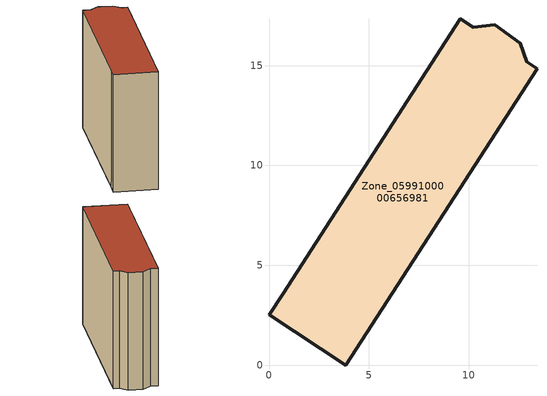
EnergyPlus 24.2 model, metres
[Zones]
Zone_0599100000656981
 floor ground (C_G): 0.68,3.56 9.56,17.34 10.23,16.91 11.29,17.03 12.58,16.12 12.89,15.18 13.41,14.85 3.83,0 0,2.53 z0
 wall outside (C_F): 3.83,0 13.41,14.85 12.89,15.18 12.58,16.12 11.29,17.03 10.23,16.91 9.56,17.34 0.68,3.56 0,2.53 3.83,0 z0:12.82
 roof outside (C_R): 9.56,17.34 0.68,3.56 0,2.53 3.83,0 13.41,14.85 12.89,15.18 12.58,16.12 11.29,17.03 10.23,16.91 z12.82
[BUILDING]
Pand.0599100000656981: North Axis=0; Terrain=City; Loads Convergence Tolerance Value=0.04; Temperature Convergence Tolerance Value=0.4; Solar Distribution=FullExterior; Maximum Number of Warmup Days=25; Minimum Number of Warmup Days=1
[Site:Location]
Rotterdam.The.Hague.AP_ZH_NLD Design_Conditions: Latitude=51.96; Longitude=4.45; Time Zone=1; Elevation=-4.5
[SITE:GROUNDTEMPERATURE:BUILDINGSURFACE]
18, 18, 18, 18, 18, 18, 18, 18, 18, 18, 18, 18
[MATERIAL] Thermal Absorptance=0.9; Solar Absorptance=0.7; Visible Absorptance=0.7
Name | Roughness | Thickness | Conductivity | Density | Specific Heat
G.TI.1946 | MediumSmooth | 0.15 | 1 | 540 | 1210
F.TI.1946 | Rough | 0.3 | 0.857143 | 1920 | 840
R.TI.1946 | MediumRough | 0.2 | 0.1 | 1500 | 1000
[CONSTRUCTION]
C_G: G.TI.1946
C_F: F.TI.1946
C_R: R.TI.1946
[ZONE]
Zone_0599100000656981: Type=1; Multiplier=1; Ceiling Height=Autocalculate; Volume=Autocalculate; Floor Area=autocalculate; Part of Total Floor Area=Yes
[ZONEINFILTRATION:DESIGNFLOWRATE]
Infil_Zone_0599100000656981: Zone or ZoneList or Space or SpaceList=Zone_0599100000656981; Schedule=AlwaysOn; Design Flow Rate Calculation Method=Flow/Area; Flow Rate per Floor Area=0.003; Constant Term Coefficient=1; Temperature Term Coefficient=0; Velocity Term Coefficient=0; Velocity Squared Term Coefficient=0
[HVACTEMPLATE:ZONE:IDEALLOADSAIRSYSTEM]
Zone_0599100000656981: Maximum Heating Supply Air Temperature=50; Minimum Cooling Supply Air Temperature=13; Maximum Heating Supply Air Humidity Ratio=0.0156; Minimum Cooling Supply Air Humidity Ratio=0.0077; Heating Limit=NoLimit; Cooling Limit=NoLimit; Dehumidification Control Type=ConstantSensibleHeatRatio; Cooling Sensible Heat Ratio=0.7; Dehumidification Setpoint=60; Humidification Control Type=None; Humidification Setpoint=30; Outdoor Air Method=None; Outdoor Air Flow Rate per Person=0.00944; Outdoor Air Flow Rate per Zone Floor Area=0; Outdoor Air Flow Rate per Zone=0; Demand Controlled Ventilation Type=None; Outdoor Air Economizer Type=NoEconomizer; Heat Recovery Type=None; Sensible Heat Recovery Effectiveness=0.7; Latent Heat Recovery Effectiveness=0.65
[ZONECONTROL:THERMOSTAT]
ThermostatControl_Zone_0599100000656981: Zone or ZoneList=Zone_0599100000656981; Control Type Schedule=DualSetpointControlType; Control 1=Thermostat_Zone_0599100000656981; Temperature Difference Between Cutout And Setpoint=0
[THERMOSTATSETPOINT:DUALSETPOINT]
Thermostat_Zone_0599100000656981: Heating Setpoint Temperature Schedule=HeatingSetpoint_Zone_0599100000656981; Cooling Setpoint Temperature Schedule=CoolingSetpoint_Zone_0599100000656981
[SCHEDULE:COMPACT]
HeatingSetpoint_Zone_0599100000656981: Through: 12/31, For: AllDays, Until: 24:00, 21
CoolingSetpoint_Zone_0599100000656981: Through: 12/31, For: AllDays, Until: 24:00, 24
DualSetpointControlType: Through: 12/31, For: AllDays, Until: 24:00, 4
AlwaysOn: Through: 12/31, For: AllDays, Until: 24:00, 1
